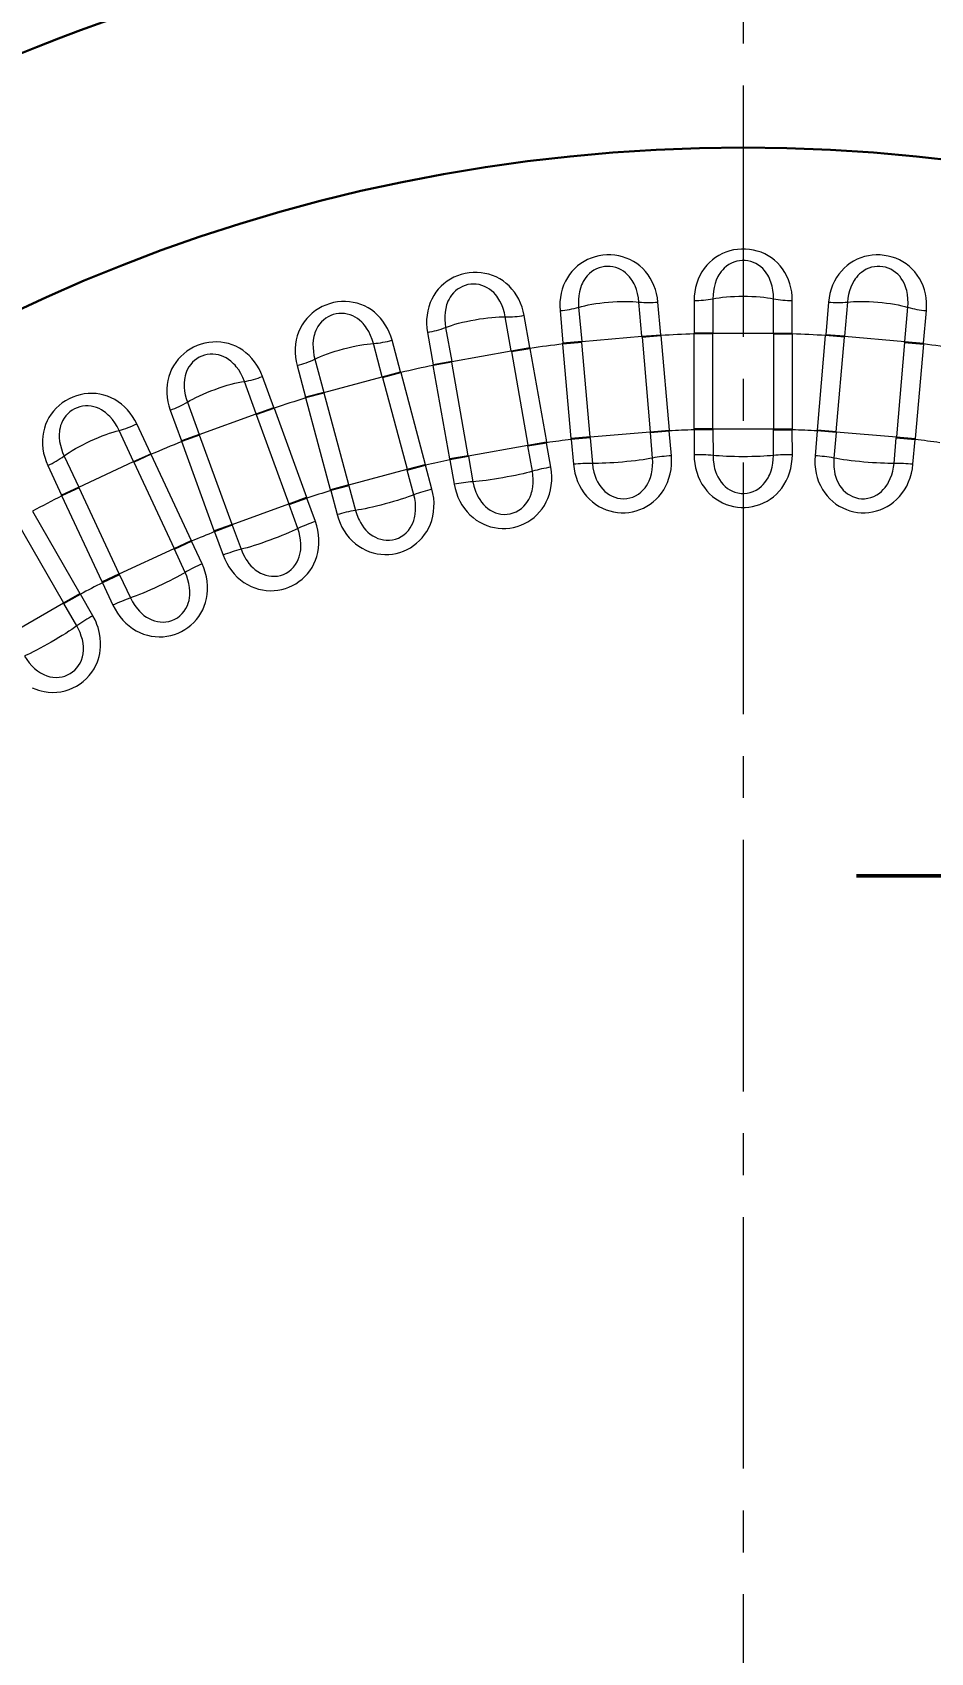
# Model space of a CAD drawing. Extents: x 407 to 892, y -26 to 445.
# Drawn here: x 536.66 to 555.4, y 187.52 to 221.34 of the extents above; entities that cross this region are included whole.
import ezdxf

# ---------------------------------------------------------------- set-up
doc = ezdxf.new("R2010")
doc.units = 0
doc.header["$LTSCALE"] = 7
doc.header["$MEASUREMENT"] = 0
doc.linetypes.add('CENTER2', pattern=[1.125, 0.75, -0.125, 0.125, -0.125])
doc.layers.get('0').update_dxf_attribs({"linetype": 'CONTINUOUS', "lineweight": 15})
for name, color, linetype, lineweight in [('1', 1, 'CENTER2', 15), ('3', 3, 'CONTINUOUS', 30), ('4', 5, 'CONTINUOUS', 50), ('8', 251, 'CONTINUOUS', 15)]:
    doc.layers.add(name, color=color, linetype=linetype, lineweight=lineweight)
doc.styles.add('ITALICT', font='ITALICT.shx', dxfattribs={"width": 0.8, "height": 3})
doc.dimstyles.get("Standard").update_dxf_attribs({"dimtxt": 3, "dimasz": 3, "dimexe": 0.5, "dimexo": 0.5, "dimgap": 0.8, "dimtad": 1, "dimdsep": 46, "dimtxsty": 'ITALICT', "dimcen": 0.09, "dimazin": 2, "dimtfac": 1, "dimtmove": 0, "dimatfit": 3, "dimfxl": 1, "dimtolj": 1, "dimtzin": 0, "dimarcsym": 0})

# ---------------------------------------------------------------- blocks, each defined once
blk = doc.blocks.new('*D24')
at = {"color": 0, "lineweight": -2, "transparency": 16777216}
for p, q in [((550.991, 259.614), (435.38, 259.614)), ((435.88, 256.614), (435.88, 110.614)), ((550.991, 107.614), (435.38, 107.614))]:
    blk.add_line(p, q, dxfattribs=at)
at = {"color": 0, "transparency": 16777216}
for points in [[(435.38, 256.614), (436.38, 256.614), (435.88, 259.614)], [(435.38, 110.614), (436.38, 110.614), (435.88, 107.614)]]:
    blk.add_solid(points, dxfattribs=at)
at = {"color": 0, "transparency": 16777216, "insert": (433.58, 183.614), "char_height": 3, "attachment_point": 5, "rotation": 90, "style": 'ITALICT'}
blk.add_mtext('\\A1;152', dxfattribs=at)
blk = doc.blocks.new('*D33')
at = {"color": 0, "lineweight": -2, "transparency": 16777216}
for p, q in [((491.115, 205.588), (474.637, 211.586)), ((488.491, 183.614), (469.704, 183.614))]:
    blk.add_line(p, q, dxfattribs=at)
blk.add_arc((551.491, 183.614), 81.286, 162.11471, 177.88529, dxfattribs=at)
at = {"color": 0, "transparency": 16777216}
for points in [[(473.66, 208.74), (474.606, 208.415), (475.106, 211.415)], [(470.76, 186.604), (469.76, 186.622), (470.204, 183.614)]]:
    blk.add_solid(points, dxfattribs=at)
at = {"color": 0, "transparency": 16777216, "insert": (469.174, 198.128), "char_height": 3, "attachment_point": 5, "rotation": 80, "style": 'ITALICT'}
blk.add_mtext('\\A1;20°', dxfattribs=at)
blk = doc.blocks.new('*D34')
at = {"color": 0, "lineweight": -2, "transparency": 16777216}
for p, q in [((499.341, 235.763), (487.736, 247.368)), ((488.491, 183.614), (461.329, 183.614))]:
    blk.add_line(p, q, dxfattribs=at)
blk.add_arc((551.491, 183.614), 89.662, 136.91715, 178.08285, dxfattribs=at)
at = {"color": 0, "transparency": 16777216}
for points in [[(485.645, 245.205), (486.364, 244.51), (488.09, 247.014)], [(462.379, 186.605), (461.379, 186.621), (461.829, 183.614)]]:
    blk.add_solid(points, dxfattribs=at)
at = {"color": 0, "transparency": 16777216, "insert": (466.529, 218.806), "char_height": 3, "attachment_point": 5, "rotation": 67.5, "style": 'ITALICT'}
blk.add_mtext('\\A1;45°', dxfattribs=at)

msp = doc.modelspace()

# ---------------------------------------------------------------- linework, layer by layer
at = {"layer": '1'}
msp.add_line((551.491, 259.614), (551.491, 107.614), dxfattribs=at)
msp.add_arc((551.491, 183.614), 57, 12.6703, 166.5373, dxfattribs=at)
at = {"layer": '3'}
for radius in [44.5, 44.5, 40.215, 35.325]:
    msp.add_circle((551.491, 183.614), radius, dxfattribs=at)
at = {"layer": '4'}
msp.add_line((553.851, 203.738), (559.594, 203.738), dxfattribs=at)
at = {"layer": '8', "lineweight": 13, "ltscale": 0.017125}
for p, q in [((547.67, 215.537), (547.729, 214.855)), ((550.466, 215.749), (550.466, 215.064)), ((552.515, 215.064), (552.515, 215.749)), ((555.252, 214.855), (555.312, 215.537)), ((544.34, 214.257), (544.163, 214.919)), ((544.902, 215.083), (545.02, 214.408)), ((541.697, 213.517), (541.462, 214.161)), ((542.184, 214.389), (542.361, 213.727)), ((539.537, 213.46), (539.771, 212.817)), ((539.128, 212.55), (538.838, 213.171)), ((536.981, 212.305), (537.27, 211.684))]:
    msp.add_line(p, q, dxfattribs=at)
at = {"layer": '8', "lineweight": 13, "ltscale": 0.01795}
for p, q in [((548.057, 215.606), (548.121, 214.891)), ((550.859, 215.784), (550.86, 215.066)), ((552.121, 215.066), (552.122, 215.784)), ((554.86, 214.891), (554.924, 215.606)), ((545.282, 215.185), (545.408, 214.478)), ((546.65, 214.697), (546.527, 215.405)), ((543.959, 214.157), (543.775, 214.851)), ((542.554, 214.524), (542.741, 213.831)), ((541.326, 213.384), (541.082, 214.06)), ((539.894, 213.627), (540.141, 212.953)), ((538.77, 212.385), (538.468, 213.037)), ((537.322, 212.502), (537.627, 211.852))]:
    msp.add_line(p, q, dxfattribs=at)
at = {"layer": '8', "lineweight": 13, "ltscale": 0.017949}
for p, q in [((549.377, 215.001), (549.316, 215.716)), ((553.665, 215.716), (553.604, 215.001))]:
    msp.add_line(p, q, dxfattribs=at)
at = {"layer": '8', "lineweight": 13, "ltscale": 0.017124}
for p, q in [((549.77, 215.033), (549.71, 215.716)), ((553.271, 215.716), (553.211, 215.033)), ((547.038, 214.764), (546.919, 215.438))]:
    msp.add_line(p, q, dxfattribs=at)
at = {"layer": '8', "lineweight": 13, "ltscale": 0.009852}
for p, q in [((548.121, 214.891), (547.729, 214.855)), ((549.377, 215.001), (549.77, 215.033)), ((550.86, 215.066), (550.466, 215.064)), ((552.121, 215.066), (552.515, 215.064)), ((553.604, 215.001), (553.211, 215.033)), ((554.86, 214.891), (555.252, 214.855)), ((545.408, 214.478), (545.02, 214.408)), ((546.65, 214.697), (547.038, 214.764)), ((543.959, 214.157), (544.34, 214.257)), ((542.741, 213.831), (542.361, 213.727)), ((548.297, 212.882), (547.904, 212.846)), ((549.553, 212.992), (549.946, 213.025)), ((553.428, 212.992), (553.035, 213.025)), ((554.684, 212.882), (555.077, 212.846)), ((537.627, 211.852), (537.27, 211.684)), ((542.016, 211.489), (542.386, 211.623)), ((537.319, 209.42), (537.661, 209.617))]:
    msp.add_line(p, q, dxfattribs=at)
at = {"layer": '8', "lineweight": 13, "ltscale": 0.000371345}
for p, q in [((547.73, 214.84), (547.729, 214.855)), ((555.251, 214.84), (555.252, 214.855))]:
    msp.add_line(p, q, dxfattribs=at)
at = {"layer": '8', "lineweight": 13, "ltscale": 0.009853}
for p, q in [((548.123, 214.874), (547.73, 214.84)), ((549.379, 214.984), (549.772, 215.019)), ((550.86, 215.049), (550.466, 215.049)), ((552.121, 215.049), (552.515, 215.049)), ((553.602, 214.984), (553.209, 215.019)), ((554.858, 214.874), (555.251, 214.84)), ((545.411, 214.462), (545.023, 214.393)), ((546.653, 214.681), (547.041, 214.749)), ((543.964, 214.141), (544.344, 214.243)), ((542.745, 213.815), (542.365, 213.713)), ((541.332, 213.369), (541.702, 213.504)), ((540.146, 212.937), (539.776, 212.803)), ((546.997, 212.728), (547.385, 212.796)), ((547, 212.711), (547.388, 212.778)), ((548.295, 212.899), (547.903, 212.864)), ((549.552, 213.008), (549.944, 213.043)), ((550.86, 213.066), (550.466, 213.066)), ((550.86, 213.049), (550.466, 213.048)), ((552.121, 213.066), (552.515, 213.066)), ((552.121, 213.049), (552.515, 213.048)), ((553.429, 213.008), (553.037, 213.043)), ((554.686, 212.899), (555.078, 212.864)), ((538.777, 212.37), (539.134, 212.537)), ((545.755, 212.509), (545.367, 212.44)), ((545.758, 212.492), (545.37, 212.423)), ((544.477, 212.225), (544.858, 212.327)), ((544.481, 212.209), (544.862, 212.31)), ((537.634, 211.837), (537.277, 211.671)), ((543.259, 211.899), (542.878, 211.797)), ((543.263, 211.882), (542.883, 211.78)), ((542.01, 211.505), (542.38, 211.64)), ((540.825, 211.074), (540.454, 210.939)), ((540.831, 211.058), (540.461, 210.922)), ((539.615, 210.573), (539.972, 210.739)), ((539.622, 210.557), (539.98, 210.723)), ((538.472, 210.04), (538.115, 209.873)), ((538.479, 210.024), (538.122, 209.857)), ((537.311, 209.435), (537.652, 209.632))]:
    msp.add_line(p, q, dxfattribs=at)
at = {"layer": '8', "lineweight": 13, "ltscale": 0.049582}
for p, q in [((547.903, 212.864), (547.73, 214.84)), ((549.772, 215.019), (549.944, 213.043)), ((553.037, 213.043), (553.209, 215.019)), ((555.251, 214.84), (555.078, 212.864)), ((545.755, 212.509), (545.411, 214.462)), ((544.344, 214.243), (544.858, 212.327)), ((542.878, 211.797), (542.365, 213.713)), ((540.825, 211.074), (540.146, 212.937)), ((539.134, 212.537), (539.972, 210.739)), ((538.472, 210.04), (537.634, 211.837))]:
    msp.add_line(p, q, dxfattribs=at)
at = {"layer": '8', "lineweight": 13, "ltscale": 0.031529}
for p, q in [((548.121, 214.891), (549.377, 215.001)), ((550.86, 215.066), (552.121, 215.066)), ((553.604, 215.001), (554.86, 214.891)), ((542.741, 213.831), (543.959, 214.157)), ((548.295, 212.899), (549.552, 213.008)), ((550.86, 213.066), (552.121, 213.066)), ((553.429, 213.008), (554.686, 212.899)), ((545.755, 212.509), (546.997, 212.728)), ((543.259, 211.899), (544.477, 212.225)), ((540.825, 211.074), (542.01, 211.505)), ((538.472, 210.04), (539.615, 210.573)), ((536.218, 208.804), (537.311, 209.435))]:
    msp.add_line(p, q, dxfattribs=at)
at = {"layer": '8', "lineweight": 13, "ltscale": 0.000417412}
for p, q in [((548.123, 214.874), (548.121, 214.891)), ((549.379, 214.984), (549.377, 215.001)), ((553.602, 214.984), (553.604, 215.001)), ((554.858, 214.874), (554.86, 214.891))]:
    msp.add_line(p, q, dxfattribs=at)
at = {"layer": '8', "lineweight": 13, "ltscale": 0.049583}
for p, q in [((548.295, 212.899), (548.123, 214.874)), ((549.379, 214.984), (549.552, 213.008)), ((550.466, 213.066), (550.466, 215.049)), ((550.86, 213.066), (550.86, 215.049)), ((552.121, 215.049), (552.121, 213.066)), ((552.515, 215.049), (552.515, 213.066)), ((553.429, 213.008), (553.602, 214.984)), ((554.858, 214.874), (554.686, 212.899)), ((546.653, 214.681), (546.997, 212.728)), ((547.041, 214.749), (547.385, 212.796)), ((543.964, 214.141), (544.477, 212.225)), ((545.367, 212.44), (545.023, 214.393)), ((543.259, 211.899), (542.745, 213.815)), ((541.702, 213.504), (542.38, 211.64)), ((541.332, 213.369), (542.01, 211.505)), ((540.454, 210.939), (539.776, 212.803)), ((538.777, 212.37), (539.615, 210.573)), ((538.115, 209.873), (537.277, 211.671)), ((536.319, 211.153), (537.311, 209.435)), ((536.66, 211.35), (537.652, 209.632))]:
    msp.add_line(p, q, dxfattribs=at)
at = {"layer": '8', "lineweight": 13, "ltscale": 0.000371545}
for p, q in [((549.772, 215.019), (549.77, 215.033)), ((553.209, 215.019), (553.211, 215.033))]:
    msp.add_line(p, q, dxfattribs=at)
at = {"layer": '8', "lineweight": 13, "ltscale": 0.000370789}
for p, q in [((550.466, 215.049), (550.466, 215.064)), ((552.515, 215.049), (552.515, 215.064))]:
    msp.add_line(p, q, dxfattribs=at)
at = {"layer": '8', "lineweight": 13, "ltscale": 0.000417328}
for p, q in [((550.86, 215.049), (550.86, 215.066)), ((552.121, 215.049), (552.121, 215.066))]:
    msp.add_line(p, q, dxfattribs=at)
at = {"layer": '8', "lineweight": 13, "ltscale": 0.03153}
for p, q in [((545.408, 214.478), (546.65, 214.697)), ((540.141, 212.953), (541.326, 213.384)), ((537.627, 211.852), (538.77, 212.385))]:
    msp.add_line(p, q, dxfattribs=at)
at = {"layer": '8', "lineweight": 13, "ltscale": 0.000417696}
msp.add_line((545.411, 214.462), (545.408, 214.478), dxfattribs=at)
at = {"layer": '8', "lineweight": 13, "ltscale": 0.000416811}
msp.add_line((546.653, 214.681), (546.65, 214.697), dxfattribs=at)
at = {"layer": '8', "lineweight": 13, "ltscale": 0.000371291}
msp.add_line((547.041, 214.749), (547.038, 214.764), dxfattribs=at)
at = {"layer": '8', "lineweight": 13, "ltscale": 0.000416948}
msp.add_line((543.964, 214.141), (543.959, 214.157), dxfattribs=at)
at = {"layer": '8', "lineweight": 13, "ltscale": 0.000371442}
msp.add_line((544.344, 214.243), (544.34, 214.257), dxfattribs=at)
at = {"layer": '8', "lineweight": 13, "ltscale": 0.000371025}
msp.add_line((545.023, 214.393), (545.02, 214.408), dxfattribs=at)
at = {"layer": '8', "lineweight": 13, "ltscale": 0.000417146}
msp.add_line((542.745, 213.815), (542.741, 213.831), dxfattribs=at)
at = {"layer": '8', "lineweight": 13, "ltscale": 0.009851}
for p, q in [((541.326, 213.384), (541.697, 213.517)), ((540.141, 212.953), (539.771, 212.817)), ((538.77, 212.385), (539.128, 212.55))]:
    msp.add_line(p, q, dxfattribs=at)
at = {"layer": '8', "lineweight": 13, "ltscale": 0.00037076}
msp.add_line((541.702, 213.504), (541.697, 213.517), dxfattribs=at)
at = {"layer": '8', "lineweight": 13, "ltscale": 0.000370851}
msp.add_line((542.365, 213.713), (542.361, 213.727), dxfattribs=at)
at = {"layer": '8', "lineweight": 13, "ltscale": 0.000417037}
msp.add_line((541.332, 213.369), (541.326, 213.384), dxfattribs=at)
at = {"layer": '8', "lineweight": 13, "ltscale": 0.000370693}
msp.add_line((539.776, 212.803), (539.771, 212.817), dxfattribs=at)
at = {"layer": '8', "lineweight": 13, "ltscale": 0.000417559}
msp.add_line((540.146, 212.937), (540.141, 212.953), dxfattribs=at)
at = {"layer": '8', "lineweight": 13, "ltscale": 0.000445406}
msp.add_line((547.385, 212.796), (547.388, 212.778), dxfattribs=at)
at = {"layer": '8', "lineweight": 13, "ltscale": 0.012961}
for p, q in [((547.479, 212.268), (547.388, 212.778)), ((547.904, 212.846), (547.949, 212.33)), ((549.991, 212.509), (549.946, 213.025)), ((550.466, 213.048), (550.466, 212.529)), ((552.516, 212.529), (552.515, 213.048)), ((553.035, 213.025), (552.99, 212.509)), ((555.032, 212.33), (555.077, 212.846)), ((545.37, 212.423), (545.46, 211.912)), ((544.997, 211.809), (544.862, 212.31)), ((542.883, 211.78), (543.017, 211.279)), ((540.199, 210.253), (539.98, 210.723)), ((540.461, 210.922), (540.638, 210.435)), ((538.122, 209.857), (538.341, 209.387)), ((537.92, 209.168), (537.661, 209.617))]:
    msp.add_line(p, q, dxfattribs=at)
at = {"layer": '8', "lineweight": 13, "ltscale": 0.0004458}
for p, q in [((547.904, 212.846), (547.903, 212.864)), ((555.078, 212.864), (555.077, 212.846))]:
    msp.add_line(p, q, dxfattribs=at)
at = {"layer": '8', "lineweight": 13, "ltscale": 0.000424319}
for p, q in [((548.297, 212.882), (548.295, 212.899)), ((554.686, 212.899), (554.684, 212.882))]:
    msp.add_line(p, q, dxfattribs=at)
at = {"layer": '8', "lineweight": 13, "ltscale": 0.013374}
for p, q in [((548.297, 212.882), (548.344, 212.349)), ((549.599, 212.459), (549.553, 212.992)), ((550.86, 213.049), (550.861, 212.514)), ((552.12, 212.514), (552.121, 213.049)), ((553.428, 212.992), (553.382, 212.459)), ((554.637, 212.349), (554.684, 212.882)), ((545.758, 212.492), (545.852, 211.965)), ((547.092, 212.184), (547, 212.711)), ((544.619, 211.692), (544.481, 212.209)), ((543.263, 211.882), (543.402, 211.366)), ((542.198, 210.986), (542.016, 211.489)), ((540.831, 211.058), (541.014, 210.555)), ((539.848, 210.072), (539.622, 210.557)), ((538.479, 210.024), (538.706, 209.54)), ((537.586, 208.957), (537.319, 209.42))]:
    msp.add_line(p, q, dxfattribs=at)
at = {"layer": '8', "lineweight": 13, "ltscale": 0.000424252}
for p, q in [((549.552, 213.008), (549.553, 212.992)), ((553.428, 212.992), (553.429, 213.008))]:
    msp.add_line(p, q, dxfattribs=at)
at = {"layer": '8', "lineweight": 13, "ltscale": 0.000445666}
for p, q in [((549.944, 213.043), (549.946, 213.025)), ((553.035, 213.025), (553.037, 213.043))]:
    msp.add_line(p, q, dxfattribs=at)
at = {"layer": '8', "lineweight": 13, "ltscale": 0.00044632}
for p, q in [((550.466, 213.048), (550.466, 213.066)), ((552.515, 213.066), (552.515, 213.048))]:
    msp.add_line(p, q, dxfattribs=at)
at = {"layer": '8', "lineweight": 13, "ltscale": 0.000424957}
for p, q in [((550.86, 213.049), (550.86, 213.066)), ((552.121, 213.066), (552.121, 213.049))]:
    msp.add_line(p, q, dxfattribs=at)
at = {"layer": '8', "lineweight": 13, "ltscale": 0.000370987}
msp.add_line((539.134, 212.537), (539.128, 212.55), dxfattribs=at)
at = {"layer": '8', "lineweight": 13, "ltscale": 0.000445539}
msp.add_line((545.37, 212.423), (545.367, 212.44), dxfattribs=at)
at = {"layer": '8', "lineweight": 13, "ltscale": 0.00042459}
msp.add_line((545.758, 212.492), (545.755, 212.509), dxfattribs=at)
at = {"layer": '8', "lineweight": 13, "ltscale": 0.000424458}
msp.add_line((546.997, 212.728), (547, 212.711), dxfattribs=at)
at = {"layer": '8', "lineweight": 13, "ltscale": 0.000417123}
msp.add_line((538.777, 212.37), (538.77, 212.385), dxfattribs=at)
at = {"layer": '8', "lineweight": 13, "ltscale": 0.000423976}
msp.add_line((544.477, 212.225), (544.481, 212.209), dxfattribs=at)
at = {"layer": '8', "lineweight": 13, "ltscale": 0.00044619}
msp.add_line((544.858, 212.327), (544.862, 212.31), dxfattribs=at)
at = {"layer": '8', "lineweight": 13, "ltscale": 0.000417768}
msp.add_line((537.634, 211.837), (537.627, 211.852), dxfattribs=at)
at = {"layer": '8', "lineweight": 13, "ltscale": 0.000445651}
msp.add_line((542.883, 211.78), (542.878, 211.797), dxfattribs=at)
at = {"layer": '8', "lineweight": 13, "ltscale": 0.000424371}
msp.add_line((543.263, 211.882), (543.259, 211.899), dxfattribs=at)
at = {"layer": '8', "lineweight": 13, "ltscale": 0.000371403}
msp.add_line((537.277, 211.671), (537.27, 211.684), dxfattribs=at)
at = {"layer": '8', "lineweight": 13, "ltscale": 0.000424532}
msp.add_line((542.01, 211.505), (542.016, 211.489), dxfattribs=at)
at = {"layer": '8', "lineweight": 13, "ltscale": 0.000445521}
msp.add_line((542.38, 211.64), (542.386, 211.623), dxfattribs=at)
at = {"layer": '8', "lineweight": 13, "ltscale": 0.012962}
msp.add_line((542.564, 211.136), (542.386, 211.623), dxfattribs=at)
at = {"layer": '8', "lineweight": 13, "ltscale": 0.000424794}
msp.add_line((540.831, 211.058), (540.825, 211.074), dxfattribs=at)
at = {"layer": '8', "lineweight": 13, "ltscale": 0.000446113}
msp.add_line((539.972, 210.739), (539.98, 210.723), dxfattribs=at)
at = {"layer": '8', "lineweight": 13, "ltscale": 0.000445782}
msp.add_line((540.461, 210.922), (540.454, 210.939), dxfattribs=at)
at = {"layer": '8', "lineweight": 13, "ltscale": 0.000424266}
msp.add_line((539.615, 210.573), (539.622, 210.557), dxfattribs=at)
at = {"layer": '8', "lineweight": 13, "ltscale": 0.000424589}
msp.add_line((538.479, 210.024), (538.472, 210.04), dxfattribs=at)
at = {"layer": '8', "lineweight": 13, "ltscale": 0.000445422}
msp.add_line((538.122, 209.857), (538.115, 209.873), dxfattribs=at)
at = {"layer": '8', "lineweight": 13, "ltscale": 0.000424518}
msp.add_line((537.311, 209.435), (537.319, 209.42), dxfattribs=at)
at = {"layer": '8', "lineweight": 13, "ltscale": 0.000445997}
msp.add_line((537.652, 209.632), (537.661, 209.617), dxfattribs=at)
at = {"layer": '8', "lineweight": 13}
for points in [[(552.515, 215.749), (552.511, 215.838), (552.502, 215.926), (552.486, 216.013), (552.464, 216.098), (552.435, 216.18), (552.401, 216.259), (552.36, 216.334), (552.313, 216.406), (552.262, 216.471), (552.207, 216.532), (552.146, 216.588), (552.081, 216.638), (552.011, 216.683), (551.939, 216.721), (551.863, 216.754), (551.785, 216.781), (551.704, 216.801), (551.622, 216.815), (551.539, 216.822), (551.456, 216.822), (551.373, 216.816), (551.291, 216.804), (551.21, 216.785), (551.131, 216.759), (551.055, 216.727), (550.982, 216.69), (550.912, 216.646), (550.847, 216.597), (550.785, 216.542), (550.728, 216.483), (550.677, 216.418), (550.63, 216.349), (550.587, 216.272), (550.55, 216.192), (550.52, 216.107), (550.497, 216.02), (550.48, 215.931), (550.47, 215.84), (550.466, 215.749)], [(549.71, 215.716), (549.699, 215.804), (549.682, 215.891), (549.658, 215.976), (549.629, 216.059), (549.593, 216.138), (549.552, 216.214), (549.505, 216.286), (549.452, 216.353), (549.396, 216.413), (549.335, 216.469), (549.269, 216.519), (549.2, 216.564), (549.127, 216.602), (549.051, 216.634), (548.973, 216.66), (548.893, 216.68), (548.811, 216.693), (548.728, 216.7), (548.645, 216.7), (548.562, 216.693), (548.48, 216.68), (548.399, 216.66), (548.32, 216.634), (548.244, 216.602), (548.171, 216.563), (548.101, 216.52), (548.036, 216.47), (547.974, 216.415), (547.918, 216.355), (547.867, 216.291), (547.821, 216.222), (547.78, 216.15), (547.744, 216.069), (547.715, 215.986), (547.692, 215.899), (547.676, 215.81), (547.667, 215.72), (547.665, 215.629), (547.67, 215.537)], [(552.122, 215.784), (552.119, 215.874), (552.11, 215.962), (552.093, 216.048), (552.07, 216.129), (552.056, 216.168), (552.04, 216.206), (552.022, 216.242), (552.003, 216.277), (551.971, 216.326), (551.936, 216.372), (551.897, 216.414), (551.855, 216.452), (551.807, 216.487), (551.756, 216.518), (551.702, 216.543), (551.646, 216.562), (551.588, 216.575), (551.529, 216.582), (551.47, 216.583), (551.412, 216.578), (551.354, 216.567), (551.298, 216.55), (551.243, 216.527), (551.191, 216.498), (551.142, 216.465), (551.096, 216.426), (551.062, 216.391), (551.03, 216.353), (551.001, 216.313), (550.98, 216.281), (550.962, 216.247), (550.929, 216.176), (550.902, 216.1), (550.882, 216.02), (550.869, 215.943), (550.861, 215.864), (550.859, 215.784)], [(555.312, 215.537), (555.316, 215.626), (555.314, 215.715), (555.306, 215.803), (555.291, 215.889), (555.27, 215.973), (555.242, 216.055), (555.208, 216.134), (555.168, 216.209), (555.123, 216.279), (555.073, 216.344), (555.017, 216.405), (554.957, 216.461), (554.892, 216.511), (554.823, 216.556), (554.75, 216.596), (554.674, 216.629), (554.596, 216.656), (554.515, 216.677), (554.433, 216.691), (554.351, 216.699), (554.267, 216.7), (554.184, 216.695), (554.102, 216.683), (554.022, 216.664), (553.943, 216.639), (553.867, 216.608), (553.794, 216.571), (553.724, 216.527), (553.658, 216.478), (553.596, 216.424), (553.539, 216.364), (553.487, 216.3), (553.437, 216.227), (553.393, 216.15), (553.356, 216.068), (553.325, 215.984), (553.3, 215.896), (553.282, 215.807), (553.271, 215.716)], [(546.919, 215.438), (546.9, 215.525), (546.876, 215.611), (546.845, 215.693), (546.808, 215.773), (546.766, 215.849), (546.718, 215.921), (546.665, 215.988), (546.606, 216.051), (546.545, 216.106), (546.479, 216.156), (546.41, 216.2), (546.337, 216.239), (546.261, 216.271), (546.183, 216.296), (546.102, 216.315), (546.021, 216.328), (545.938, 216.334), (545.855, 216.333), (545.772, 216.326), (545.69, 216.312), (545.609, 216.291), (545.531, 216.265), (545.454, 216.232), (545.381, 216.193), (545.312, 216.149), (545.246, 216.099), (545.185, 216.044), (545.129, 215.984), (545.078, 215.92), (545.032, 215.851), (544.993, 215.779), (544.959, 215.703), (544.93, 215.619), (544.908, 215.533), (544.893, 215.445), (544.884, 215.355), (544.883, 215.265), (544.889, 215.173), (544.902, 215.083)], [(549.316, 215.716), (549.305, 215.806), (549.288, 215.893), (549.264, 215.977), (549.234, 216.056), (549.216, 216.094), (549.197, 216.13), (549.176, 216.164), (549.154, 216.197), (549.118, 216.244), (549.079, 216.286), (549.037, 216.325), (548.992, 216.358), (548.941, 216.39), (548.887, 216.416), (548.831, 216.436), (548.773, 216.45), (548.715, 216.458), (548.656, 216.46), (548.597, 216.456), (548.539, 216.446), (548.483, 216.43), (548.428, 216.408), (548.376, 216.38), (548.326, 216.347), (548.28, 216.309), (548.238, 216.266), (548.207, 216.229), (548.178, 216.189), (548.152, 216.146), (548.135, 216.112), (548.119, 216.077), (548.093, 216.004), (548.073, 215.926), (548.06, 215.844), (548.053, 215.766), (548.053, 215.686), (548.057, 215.606)], [(554.924, 215.606), (554.929, 215.696), (554.927, 215.785), (554.918, 215.872), (554.902, 215.955), (554.891, 215.995), (554.878, 216.034), (554.864, 216.072), (554.848, 216.108), (554.821, 216.16), (554.789, 216.209), (554.755, 216.254), (554.716, 216.295), (554.671, 216.335), (554.622, 216.37), (554.571, 216.399), (554.517, 216.423), (554.46, 216.441), (554.403, 216.453), (554.344, 216.459), (554.285, 216.459), (554.227, 216.453), (554.169, 216.441), (554.113, 216.423), (554.059, 216.399), (554.006, 216.37), (553.957, 216.335), (553.92, 216.304), (553.885, 216.269), (553.852, 216.231), (553.829, 216.201), (553.808, 216.169), (553.769, 216.101), (553.736, 216.028), (553.709, 215.95), (553.689, 215.874), (553.674, 215.796), (553.665, 215.716)], [(546.527, 215.405), (546.508, 215.493), (546.483, 215.578), (546.452, 215.659), (546.415, 215.736), (546.394, 215.772), (546.372, 215.806), (546.348, 215.839), (546.323, 215.87), (546.284, 215.913), (546.241, 215.952), (546.195, 215.986), (546.148, 216.016), (546.094, 216.043), (546.038, 216.064), (545.98, 216.079), (545.922, 216.088), (545.863, 216.091), (545.804, 216.088), (545.746, 216.079), (545.689, 216.064), (545.634, 216.043), (545.582, 216.016), (545.532, 215.984), (545.485, 215.947), (545.443, 215.905), (545.404, 215.858), (545.376, 215.819), (545.352, 215.776), (545.33, 215.731), (545.315, 215.696), (545.303, 215.66), (545.283, 215.584), (545.27, 215.505), (545.264, 215.422), (545.264, 215.344), (545.27, 215.265), (545.282, 215.185)], [(544.163, 214.919), (544.136, 215.004), (544.104, 215.087), (544.067, 215.166), (544.023, 215.243), (543.974, 215.315), (543.92, 215.382), (543.862, 215.445), (543.798, 215.502), (543.732, 215.551), (543.662, 215.596), (543.589, 215.634), (543.513, 215.665), (543.435, 215.69), (543.355, 215.709), (543.273, 215.721), (543.19, 215.727), (543.107, 215.725), (543.025, 215.717), (542.943, 215.703), (542.862, 215.682), (542.784, 215.654), (542.707, 215.621), (542.634, 215.582), (542.565, 215.537), (542.5, 215.486), (542.439, 215.431), (542.383, 215.371), (542.332, 215.306), (542.287, 215.238), (542.247, 215.165), (542.214, 215.09), (542.187, 215.011), (542.165, 214.926), (542.151, 214.838), (542.143, 214.749), (542.143, 214.659), (542.15, 214.568), (542.164, 214.478), (542.184, 214.389)], [(543.775, 214.851), (543.748, 214.937), (543.716, 215.02), (543.678, 215.098), (543.634, 215.171), (543.611, 215.205), (543.585, 215.238), (543.559, 215.268), (543.532, 215.297), (543.488, 215.336), (543.442, 215.371), (543.394, 215.402), (543.344, 215.427), (543.288, 215.449), (543.23, 215.465), (543.172, 215.475), (543.113, 215.479), (543.054, 215.477), (542.995, 215.469), (542.938, 215.454), (542.883, 215.434), (542.83, 215.409), (542.78, 215.378), (542.733, 215.341), (542.69, 215.301), (542.651, 215.255), (542.617, 215.205), (542.593, 215.163), (542.572, 215.119), (542.554, 215.072), (542.543, 215.036), (542.533, 214.999), (542.52, 214.921), (542.514, 214.841), (542.515, 214.759), (542.522, 214.681), (542.535, 214.602), (542.554, 214.524)], [(541.462, 214.161), (541.429, 214.244), (541.389, 214.323), (541.345, 214.399), (541.295, 214.471), (541.24, 214.539), (541.18, 214.601), (541.116, 214.658), (541.048, 214.71), (540.978, 214.754), (540.905, 214.792), (540.828, 214.823), (540.75, 214.848), (540.67, 214.866), (540.588, 214.878), (540.506, 214.883), (540.423, 214.881), (540.34, 214.872), (540.259, 214.857), (540.178, 214.836), (540.1, 214.808), (540.024, 214.774), (539.951, 214.734), (539.882, 214.688), (539.817, 214.637), (539.756, 214.582), (539.7, 214.521), (539.649, 214.456), (539.604, 214.387), (539.565, 214.315), (539.532, 214.24), (539.506, 214.162), (539.486, 214.081), (539.472, 213.994), (539.465, 213.905), (539.465, 213.816), (539.473, 213.726), (539.488, 213.636), (539.509, 213.548), (539.537, 213.46)], [(541.082, 214.06), (541.048, 214.143), (541.008, 214.223), (540.964, 214.298), (540.914, 214.366), (540.887, 214.398), (540.859, 214.428), (540.83, 214.456), (540.801, 214.482), (540.754, 214.518), (540.705, 214.549), (540.654, 214.575), (540.602, 214.596), (540.544, 214.613), (540.486, 214.624), (540.426, 214.629), (540.367, 214.628), (540.309, 214.62), (540.251, 214.607), (540.195, 214.588), (540.142, 214.563), (540.092, 214.533), (540.045, 214.498), (540.001, 214.458), (539.962, 214.413), (539.927, 214.364), (539.897, 214.312), (539.877, 214.268), (539.86, 214.221), (539.846, 214.173), (539.838, 214.136), (539.832, 214.098), (539.825, 214.02), (539.826, 213.94), (539.835, 213.858), (539.849, 213.781), (539.869, 213.704), (539.894, 213.627)], [(538.838, 213.171), (538.797, 213.25), (538.751, 213.326), (538.7, 213.398), (538.644, 213.465), (538.584, 213.528), (538.519, 213.585), (538.45, 213.636), (538.378, 213.681), (538.304, 213.719), (538.228, 213.75), (538.149, 213.775), (538.069, 213.793), (537.987, 213.804), (537.905, 213.809), (537.822, 213.806), (537.74, 213.797), (537.659, 213.782), (537.578, 213.759), (537.5, 213.731), (537.425, 213.696), (537.352, 213.656), (537.283, 213.61), (537.218, 213.558), (537.157, 213.502), (537.101, 213.441), (537.051, 213.376), (537.006, 213.307), (536.968, 213.234), (536.935, 213.159), (536.909, 213.081), (536.889, 213.001), (536.876, 212.919), (536.869, 212.831), (536.87, 212.742), (536.879, 212.653), (536.894, 212.564), (536.917, 212.476), (536.946, 212.39), (536.981, 212.305)], [(538.468, 213.037), (538.427, 213.117), (538.381, 213.193), (538.329, 213.263), (538.274, 213.327), (538.244, 213.357), (538.214, 213.384), (538.183, 213.41), (538.151, 213.433), (538.101, 213.465), (538.05, 213.491), (537.997, 213.513), (537.943, 213.529), (537.884, 213.541), (537.825, 213.547), (537.765, 213.547), (537.706, 213.54), (537.649, 213.528), (537.593, 213.51), (537.539, 213.486), (537.488, 213.456), (537.44, 213.422), (537.397, 213.383), (537.357, 213.339), (537.322, 213.291), (537.291, 213.239), (537.266, 213.184), (537.249, 213.139), (537.237, 213.091), (537.227, 213.042), (537.222, 213.005), (537.219, 212.966), (537.22, 212.888), (537.228, 212.808), (537.243, 212.727), (537.264, 212.651), (537.29, 212.576), (537.322, 212.502)], [(547.949, 212.33), (547.961, 212.237), (547.979, 212.146), (548.004, 212.057), (548.035, 211.97), (548.073, 211.887), (548.117, 211.808), (548.167, 211.733), (548.223, 211.664), (548.281, 211.602), (548.343, 211.546), (548.41, 211.496), (548.48, 211.451), (548.554, 211.413), (548.63, 211.381), (548.708, 211.355), (548.787, 211.336), (548.866, 211.324), (548.945, 211.318), (549.025, 211.319), (549.104, 211.326), (549.183, 211.339), (549.26, 211.358), (549.336, 211.384), (549.409, 211.415), (549.481, 211.453), (549.55, 211.496), (549.615, 211.545), (549.676, 211.6), (549.732, 211.66), (549.784, 211.724), (549.831, 211.794), (549.872, 211.867), (549.911, 211.951), (549.942, 212.038), (549.967, 212.129), (549.984, 212.222), (549.994, 212.317), (549.996, 212.413), (549.991, 212.509)], [(548.344, 212.349), (548.356, 212.257), (548.375, 212.168), (548.387, 212.125), (548.401, 212.082), (548.425, 212.021), (548.453, 211.964), (548.485, 211.909), (548.52, 211.859), (548.561, 211.809), (548.606, 211.764), (548.653, 211.725), (548.704, 211.691), (548.756, 211.663), (548.811, 211.641), (548.867, 211.625), (548.931, 211.614), (548.996, 211.61), (549.06, 211.614), (549.124, 211.626), (549.186, 211.645), (549.246, 211.672), (549.303, 211.706), (549.357, 211.747), (549.406, 211.794), (549.442, 211.836), (549.474, 211.881), (549.503, 211.929), (549.528, 211.981), (549.544, 212.017), (549.557, 212.055), (549.579, 212.133), (549.594, 212.215), (549.601, 212.295), (549.603, 212.376), (549.599, 212.459)], [(550.466, 212.529), (550.469, 212.436), (550.479, 212.343), (550.496, 212.252), (550.52, 212.163), (550.55, 212.077), (550.587, 211.995), (550.63, 211.916), (550.68, 211.842), (550.732, 211.775), (550.79, 211.714), (550.852, 211.658), (550.918, 211.607), (550.988, 211.563), (551.061, 211.524), (551.136, 211.492), (551.214, 211.467), (551.291, 211.448), (551.37, 211.435), (551.449, 211.428), (551.529, 211.428), (551.608, 211.435), (551.687, 211.447), (551.764, 211.466), (551.84, 211.491), (551.915, 211.522), (551.987, 211.559), (552.056, 211.603), (552.122, 211.652), (552.183, 211.706), (552.241, 211.766), (552.293, 211.831), (552.341, 211.9), (552.387, 211.981), (552.426, 212.065), (552.458, 212.153), (552.483, 212.244), (552.501, 212.338), (552.512, 212.433), (552.516, 212.529)], [(550.861, 212.514), (550.865, 212.421), (550.876, 212.331), (550.884, 212.286), (550.894, 212.243), (550.913, 212.18), (550.936, 212.12), (550.962, 212.064), (550.993, 212.01), (551.029, 211.957), (551.07, 211.909), (551.114, 211.865), (551.162, 211.827), (551.212, 211.795), (551.264, 211.768), (551.318, 211.747), (551.381, 211.73), (551.445, 211.721), (551.51, 211.72), (551.574, 211.726), (551.638, 211.739), (551.7, 211.761), (551.76, 211.79), (551.817, 211.826), (551.871, 211.869), (551.909, 211.907), (551.945, 211.949), (551.978, 211.995), (552.008, 212.044), (552.027, 212.079), (552.043, 212.115), (552.072, 212.191), (552.094, 212.272), (552.108, 212.35), (552.117, 212.431), (552.12, 212.514)], [(552.99, 212.509), (552.985, 212.415), (552.987, 212.322), (552.996, 212.23), (553.012, 212.139), (553.035, 212.051), (553.064, 211.965), (553.1, 211.883), (553.143, 211.805), (553.19, 211.734), (553.242, 211.668), (553.299, 211.607), (553.36, 211.551), (553.426, 211.5), (553.495, 211.456), (553.567, 211.417), (553.642, 211.385), (553.718, 211.359), (553.795, 211.34), (553.874, 211.326), (553.953, 211.319), (554.032, 211.318), (554.112, 211.324), (554.191, 211.336), (554.269, 211.354), (554.346, 211.379), (554.421, 211.41), (554.493, 211.447), (554.563, 211.49), (554.629, 211.539), (554.691, 211.594), (554.75, 211.654), (554.803, 211.719), (554.856, 211.795), (554.902, 211.875), (554.942, 211.96), (554.975, 212.049), (555.001, 212.141), (555.02, 212.235), (555.032, 212.33)], [(553.382, 212.459), (553.378, 212.366), (553.381, 212.275), (553.385, 212.23), (553.392, 212.186), (553.405, 212.122), (553.422, 212.06), (553.444, 212.001), (553.469, 211.946), (553.502, 211.889), (553.538, 211.838), (553.578, 211.791), (553.622, 211.749), (553.669, 211.712), (553.719, 211.681), (553.771, 211.655), (553.832, 211.633), (553.895, 211.618), (553.959, 211.611), (554.024, 211.611), (554.089, 211.62), (554.152, 211.635), (554.215, 211.659), (554.275, 211.69), (554.332, 211.728), (554.374, 211.763), (554.413, 211.802), (554.45, 211.844), (554.484, 211.891), (554.505, 211.924), (554.525, 211.958), (554.56, 212.032), (554.589, 212.11), (554.611, 212.187), (554.627, 212.267), (554.637, 212.349)], [(545.46, 211.912), (545.479, 211.821), (545.506, 211.731), (545.538, 211.645), (545.577, 211.561), (545.622, 211.482), (545.673, 211.407), (545.729, 211.337), (545.79, 211.272), (545.854, 211.216), (545.921, 211.165), (545.992, 211.121), (546.066, 211.083), (546.142, 211.051), (546.22, 211.026), (546.3, 211.007), (546.381, 210.995), (546.461, 210.99), (546.541, 210.991), (546.62, 210.999), (546.698, 211.012), (546.775, 211.032), (546.851, 211.058), (546.924, 211.09), (546.994, 211.128), (547.062, 211.172), (547.127, 211.221), (547.187, 211.276), (547.243, 211.335), (547.295, 211.4), (547.341, 211.469), (547.381, 211.542), (547.416, 211.618), (547.447, 211.705), (547.471, 211.795), (547.487, 211.888), (547.496, 211.982), (547.498, 212.077), (547.492, 212.173), (547.479, 212.268)], [(545.852, 211.965), (545.872, 211.875), (545.898, 211.788), (545.914, 211.746), (545.932, 211.705), (545.961, 211.646), (545.994, 211.591), (546.03, 211.54), (546.069, 211.492), (546.115, 211.446), (546.163, 211.406), (546.214, 211.371), (546.267, 211.342), (546.322, 211.318), (546.378, 211.301), (546.435, 211.29), (546.5, 211.284), (546.565, 211.286), (546.629, 211.296), (546.691, 211.313), (546.752, 211.338), (546.809, 211.37), (546.863, 211.408), (546.913, 211.454), (546.958, 211.506), (546.99, 211.55), (547.018, 211.597), (547.043, 211.648), (547.064, 211.702), (547.075, 211.74), (547.086, 211.778), (547.1, 211.858), (547.108, 211.941), (547.109, 212.021), (547.104, 212.102), (547.092, 212.184)], [(543.017, 211.279), (543.044, 211.189), (543.078, 211.103), (543.118, 211.019), (543.164, 210.939), (543.215, 210.864), (543.272, 210.794), (543.335, 210.729), (543.401, 210.67), (543.469, 210.62), (543.541, 210.575), (543.615, 210.537), (543.692, 210.505), (543.771, 210.48), (543.851, 210.462), (543.933, 210.451), (544.014, 210.446), (544.094, 210.448), (544.173, 210.456), (544.252, 210.47), (544.328, 210.49), (544.404, 210.517), (544.476, 210.549), (544.546, 210.588), (544.613, 210.631), (544.677, 210.681), (544.737, 210.736), (544.793, 210.795), (544.843, 210.86), (544.889, 210.928), (544.929, 211.001), (544.963, 211.077), (544.991, 211.157), (545.014, 211.246), (545.03, 211.338), (545.038, 211.431), (545.039, 211.526), (545.032, 211.621), (545.018, 211.716), (544.997, 211.809)], [(543.402, 211.366), (543.43, 211.278), (543.464, 211.193), (543.484, 211.153), (543.505, 211.113), (543.539, 211.058), (543.576, 211.005), (543.617, 210.957), (543.66, 210.914), (543.709, 210.872), (543.761, 210.836), (543.815, 210.805), (543.87, 210.781), (543.927, 210.763), (543.985, 210.75), (544.042, 210.744), (544.108, 210.744), (544.172, 210.752), (544.235, 210.767), (544.295, 210.789), (544.353, 210.819), (544.408, 210.856), (544.458, 210.899), (544.504, 210.949), (544.545, 211.004), (544.572, 211.051), (544.596, 211.101), (544.616, 211.154), (544.632, 211.209), (544.641, 211.248), (544.648, 211.287), (544.655, 211.368), (544.656, 211.451), (544.65, 211.531), (544.637, 211.612), (544.619, 211.692)], [(540.638, 210.435), (540.673, 210.348), (540.714, 210.265), (540.761, 210.185), (540.814, 210.11), (540.872, 210.039), (540.935, 209.974), (541.002, 209.915), (541.074, 209.862), (541.146, 209.818), (541.221, 209.78), (541.299, 209.748), (541.378, 209.723), (541.459, 209.705), (541.54, 209.694), (541.622, 209.69), (541.704, 209.692), (541.783, 209.701), (541.862, 209.716), (541.938, 209.737), (542.013, 209.764), (542.086, 209.797), (542.155, 209.836), (542.222, 209.88), (542.285, 209.929), (542.344, 209.984), (542.399, 210.044), (542.449, 210.108), (542.494, 210.177), (542.533, 210.249), (542.567, 210.325), (542.594, 210.404), (542.615, 210.485), (542.631, 210.576), (542.638, 210.669), (542.638, 210.763), (542.631, 210.857), (542.616, 210.951), (542.593, 211.045), (542.564, 211.136)], [(541.014, 210.555), (541.049, 210.47), (541.091, 210.389), (541.114, 210.35), (541.138, 210.313), (541.177, 210.26), (541.219, 210.211), (541.264, 210.167), (541.31, 210.128), (541.363, 210.09), (541.418, 210.059), (541.474, 210.033), (541.532, 210.013), (541.59, 210), (541.648, 209.993), (541.706, 209.991), (541.771, 209.997), (541.835, 210.01), (541.896, 210.031), (541.954, 210.059), (542.009, 210.094), (542.06, 210.135), (542.107, 210.182), (542.148, 210.236), (542.184, 210.295), (542.207, 210.344), (542.227, 210.396), (542.242, 210.45), (542.253, 210.507), (542.258, 210.546), (542.262, 210.585), (542.262, 210.666), (542.256, 210.75), (542.243, 210.829), (542.223, 210.908), (542.198, 210.986)], [(538.341, 209.387), (538.384, 209.304), (538.432, 209.224), (538.486, 209.149), (538.545, 209.078), (538.609, 209.013), (538.677, 208.954), (538.75, 208.901), (538.826, 208.854), (538.902, 208.816), (538.98, 208.785), (539.06, 208.76), (539.141, 208.743), (539.223, 208.732), (539.305, 208.728), (539.387, 208.73), (539.468, 208.74), (539.547, 208.756), (539.623, 208.777), (539.698, 208.805), (539.77, 208.838), (539.84, 208.878), (539.906, 208.922), (539.968, 208.972), (540.026, 209.027), (540.081, 209.086), (540.13, 209.151), (540.174, 209.219), (540.213, 209.292), (540.246, 209.367), (540.273, 209.446), (540.293, 209.527), (540.307, 209.61), (540.314, 209.702), (540.314, 209.795), (540.306, 209.888), (540.29, 209.981), (540.267, 210.074), (540.237, 210.165), (540.199, 210.253)], [(538.706, 209.54), (538.749, 209.458), (538.797, 209.38), (538.823, 209.344), (538.851, 209.309), (538.894, 209.26), (538.94, 209.215), (538.988, 209.175), (539.038, 209.139), (539.094, 209.107), (539.151, 209.08), (539.21, 209.059), (539.269, 209.045), (539.328, 209.037), (539.386, 209.034), (539.444, 209.038), (539.509, 209.05), (539.571, 209.068), (539.63, 209.094), (539.686, 209.127), (539.738, 209.167), (539.785, 209.212), (539.827, 209.264), (539.863, 209.32), (539.894, 209.382), (539.913, 209.433), (539.928, 209.486), (539.938, 209.542), (539.945, 209.599), (539.946, 209.638), (539.946, 209.678), (539.94, 209.759), (539.926, 209.842), (539.906, 209.919), (539.88, 209.996), (539.848, 210.072)], [(538.032, 208.25), (538.051, 208.314), (538.066, 208.381), (538.077, 208.449), (538.083, 208.517), (538.084, 208.564), (538.084, 208.61), (538.077, 208.703), (538.062, 208.796), (538.047, 208.86), (538.029, 208.924), (538.007, 208.987), (537.988, 209.033), (537.967, 209.079), (537.92, 209.168)], [(537.702, 208.308), (537.716, 208.375), (537.723, 208.446), (537.723, 208.519), (537.716, 208.593), (537.702, 208.668), (537.68, 208.744), (537.653, 208.82), (537.622, 208.889), (537.586, 208.957)], [(536.495, 208.327), (536.541, 208.254), (536.591, 208.186), (536.646, 208.123), (536.704, 208.067), (536.766, 208.017), (536.83, 207.974), (536.897, 207.939), (536.96, 207.914), (537.025, 207.895), (537.089, 207.884), (537.154, 207.88), (537.217, 207.883), (537.279, 207.893), (537.338, 207.909), (537.394, 207.931), (537.448, 207.96), (537.497, 207.994), (537.543, 208.033), (537.585, 208.077), (537.621, 208.127), (537.653, 208.18), (537.681, 208.242), (537.702, 208.308)], [(536.657, 207.662), (536.728, 207.633), (536.785, 207.613), (536.843, 207.597), (536.902, 207.584), (536.946, 207.577), (536.99, 207.571), (537.079, 207.567), (537.167, 207.571), (537.255, 207.582), (537.341, 207.601), (537.425, 207.627), (537.504, 207.66), (537.581, 207.7), (537.654, 207.746), (537.722, 207.798), (537.787, 207.856), (537.846, 207.919), (537.899, 207.988), (537.946, 208.061), (537.979, 208.122), (538.008, 208.184), (538.032, 208.25)]]:
    msp.add_lwpolyline(points, dxfattribs=at)
for centre, radius, start, end in [((547.525, 217.518), 1.985, 274.1767, 285.5589), ((549.509, 217.691), 1.985, 264.4412, 275.8233), ((550.495, 217.734), 1.985, 269.1767, 280.5589), ((552.486, 217.734), 1.985, 259.4412, 270.8233), ((553.473, 217.691), 1.985, 264.1767, 275.5589), ((555.456, 217.518), 1.985, 254.4412, 265.8233), ((544.585, 217.043), 1.985, 279.1767, 290.5589), ((546.546, 217.389), 1.985, 269.4411, 280.8233), ((543.621, 216.829), 1.985, 274.4411, 285.8233), ((551.491, 183.614), 31.452, 96.867, 98.133), ((551.491, 183.614), 31.452, 91.867, 93.133), ((551.491, 183.614), 31.452, 86.867, 88.133), ((551.491, 183.614), 31.452, 81.867, 83.133), ((541.698, 216.314), 1.985, 284.1767, 295.5589), ((540.756, 216.017), 1.985, 279.4411, 290.8233), ((551.491, 183.614), 31.452, 101.867, 103.133), ((538.885, 215.336), 1.985, 289.1767, 300.5589), ((551.491, 183.614), 31.452, 106.867, 108.133), ((537.973, 214.958), 1.985, 284.4412, 295.8233), ((551.491, 183.614), 31.452, 111.867, 113.133), ((551.491, 183.614), 29.452, 96.9938, 98.0062), ((551.491, 183.614), 29.452, 91.9938, 93.0062), ((551.491, 183.614), 29.452, 86.9938, 88.0062), ((551.491, 183.614), 29.452, 81.9938, 83.0062), ((536.168, 214.117), 1.985, 294.1767, 305.5589), ((551.491, 183.614), 29.452, 101.9938, 103.0062), ((550.295, 208.509), 4.011, 94.3381, 99.9895), ((550.512, 208.518), 4.011, 85.0105, 90.6618), ((552.469, 208.518), 4.011, 89.3381, 94.9895), ((552.686, 208.509), 4.011, 80.0105, 85.6618), ((548.13, 208.31), 4.011, 99.3382, 104.9895), ((548.345, 208.338), 4.011, 90.0105, 95.6618), ((554.636, 208.338), 4.011, 84.3381, 89.9895), ((551.491, 183.614), 29.452, 106.9938, 108.0062), ((545.99, 207.923), 4.011, 104.3381, 109.9895), ((546.202, 207.97), 4.011, 95.0105, 100.6618), ((551.491, 183.614), 31.452, 116.867, 118.133), ((543.892, 207.351), 4.011, 109.3381, 114.9895), ((544.099, 207.416), 4.011, 100.0105, 105.6618), ((551.491, 183.614), 29.452, 111.9938, 113.0062), ((542.053, 206.681), 4.011, 105.0105, 110.6618), ((541.852, 206.598), 4.011, 114.3381, 119.9895), ((551.491, 183.614), 29.452, 116.9938, 118.0062), ((540.078, 205.771), 4.011, 110.0105, 115.6618), ((539.886, 205.671), 4.011, 119.3381, 124.9895)]:
    msp.add_arc(centre, radius, start, end, dxfattribs=at)
at = {"layer": '8', "lineweight": 13, "extrusion": (0, 0, -1)}
for centre, major_axis, ratio, start_param, end_param in [((551.491, 215.7), (-0.8, 0), 0.171335, 0.660114, 2.481479), ((548.694, 215.577), (-0.797, -0.07), 0.171335, 0.660114, 2.481479), ((554.287, 215.577), (-0.797, 0.07), 0.171335, 0.660114, 2.481479), ((545.919, 215.212), (-0.788, -0.139), 0.171335, 0.660114, 2.481479), ((543.186, 214.606), (-0.773, -0.207), 0.171335, 0.660114, 2.481479), ((540.517, 213.764), (-0.752, -0.274), 0.171335, 0.660114, 2.481479), ((537.93, 212.693), (-0.725, -0.338), 0.171335, 0.660114, 2.481479), ((548.968, 212.447), (-0.797, -0.07), 0.08912, 3.80602, 5.618757), ((551.491, 212.558), (-0.8, 0), 0.08912, 3.80602, 5.618757), ((554.013, 212.447), (-0.797, 0.07), 0.08912, 3.80602, 5.618757), ((546.464, 212.118), (-0.788, -0.139), 0.08912, 3.80602, 5.618757), ((543.999, 211.571), (-0.773, -0.207), 0.08912, 3.80602, 5.618757), ((541.591, 210.812), (-0.752, -0.274), 0.08912, 3.80602, 5.618757), ((539.258, 209.846), (-0.725, -0.338), 0.08912, 3.80602, 5.618757), ((537.019, 208.68), (-0.693, -0.4), 0.08912, 3.80602, 5.618758)]:
    msp.add_ellipse(centre, major_axis=major_axis, ratio=ratio, start_param=start_param, end_param=end_param, dxfattribs=at)

# ---------------------------------------------------------------- dimensions: what is measured, and where the dimension line sits
dim = msp.add_linear_dim(base=(435.88, 107.614), p1=(551.491, 259.614), p2=(551.491, 107.614), angle=270, dimstyle='Standard')
dim.commit()
dim.dimension.update_dxf_attribs({"geometry": '*D24', "text_midpoint": (435.88, 183.614), "dimtype": 161})
for base, line1, line2, picture, middle in [((473.841, 228.445), ((509.594, 225.51), (499.695, 235.409)), ((488.991, 183.614), (613.991, 183.614)), '*D34', (466.529, 218.806)), ((472.395, 202.359), ((488.991, 183.614), (613.991, 183.614)), ((504.271, 200.8), (491.585, 205.417)), '*D33', (469.174, 198.128))]:
    dim = msp.add_angular_dim_2l(base=base, line1=line1, line2=line2, dimstyle='Standard')
    dim.commit()
    dim.dimension.update_dxf_attribs({"geometry": picture, "text_midpoint": middle})

doc.saveas('drawing.dxf')
